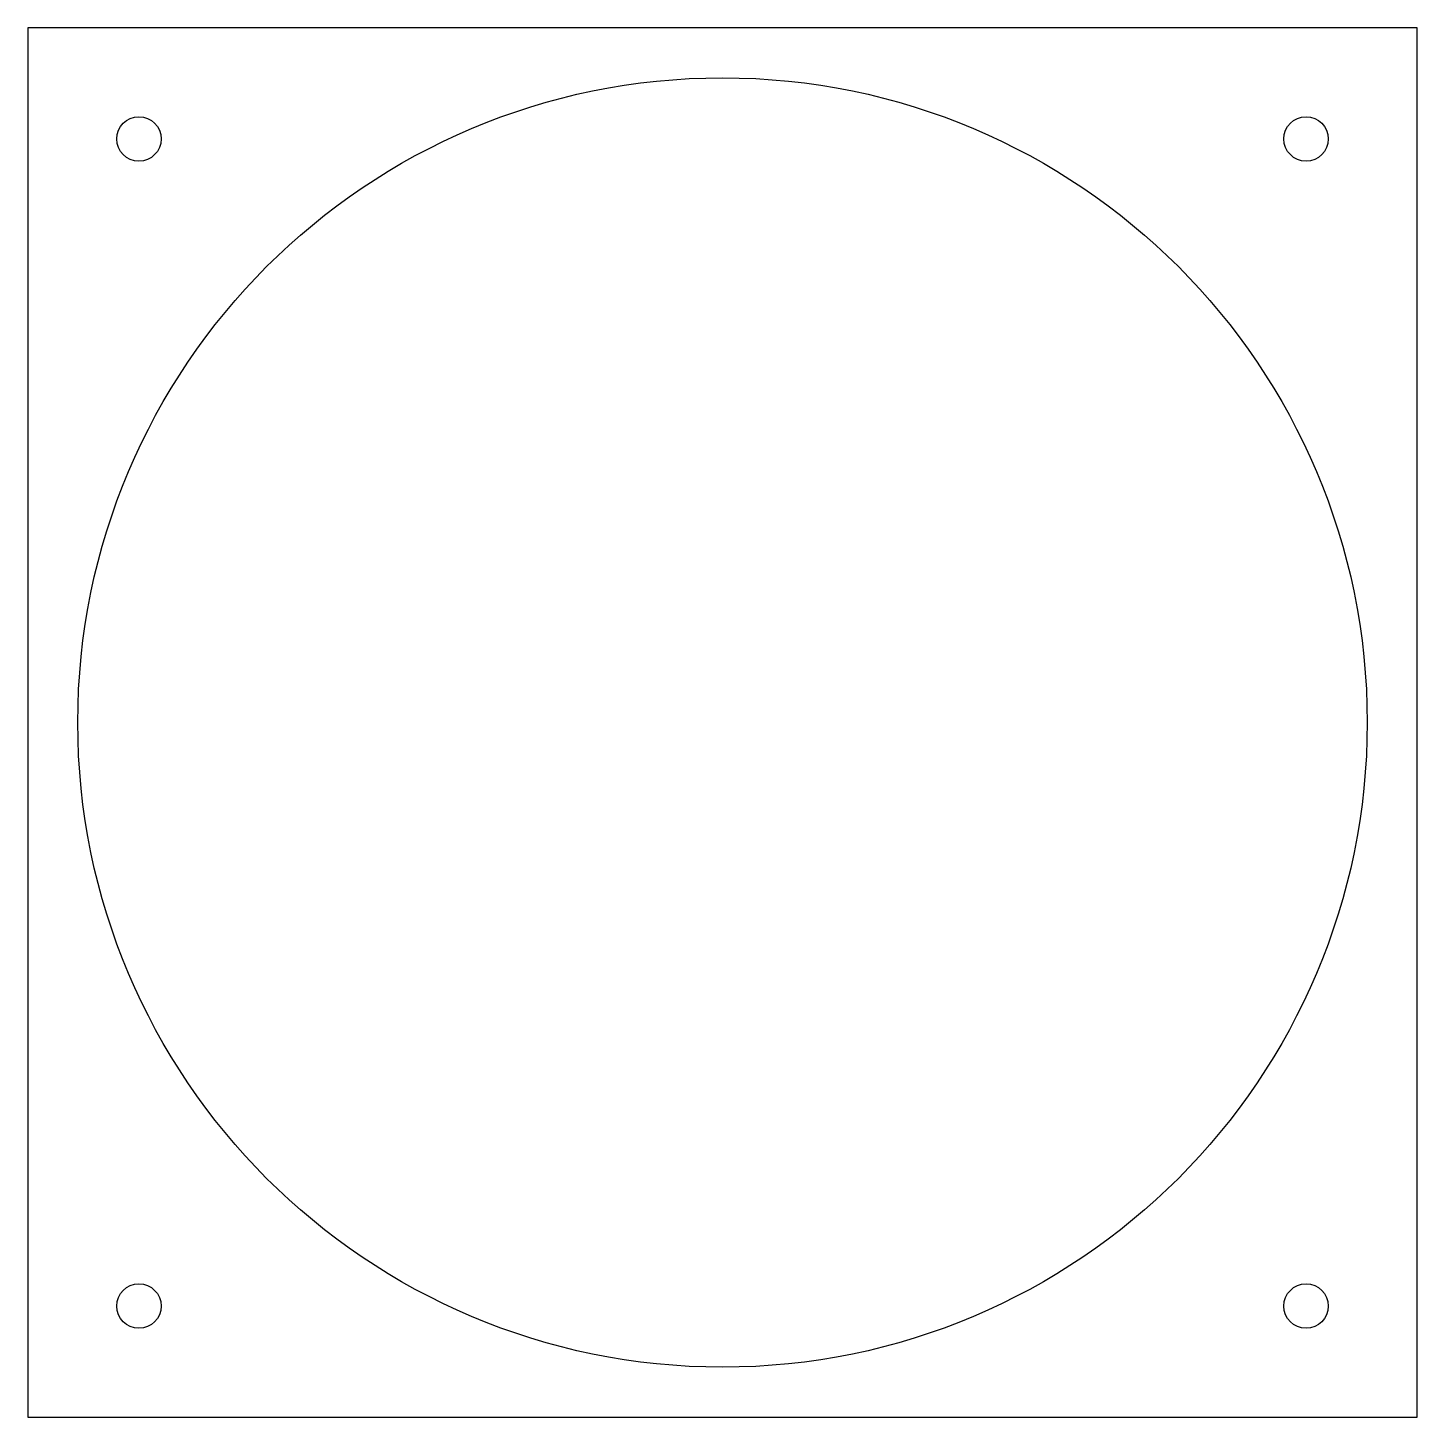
# Model space of a CAD drawing. Header units: millimetres. Extents: x -62 to 62, y -62 to 62.
import ezdxf

# ---------------------------------------------------------------- set-up
doc = ezdxf.new("R2010")
doc.units = ezdxf.units.MM

msp = doc.modelspace()

# ---------------------------------------------------------------- linework, layer by layer
at = {"color": 7, "linetype": 'Continuous', "lineweight": 25}
for p, q in [((-62.5, 62.5), (-62.5, -62.5)), ((62.5, 62.5), (-62.5, 62.5)), ((62.5, -62.5), (62.5, 62.5)), ((-62.5, -62.5), (62.5, -62.5))]:
    msp.add_line(p, q, dxfattribs=at)
for centre, radius in [((0, 0), 58), ((-52.5, 52.5), 2), ((52.5, 52.5), 2), ((-52.5, -52.5), 2), ((52.5, -52.5), 2)]:
    msp.add_circle(centre, radius, dxfattribs=at)

doc.saveas('drawing.dxf')
